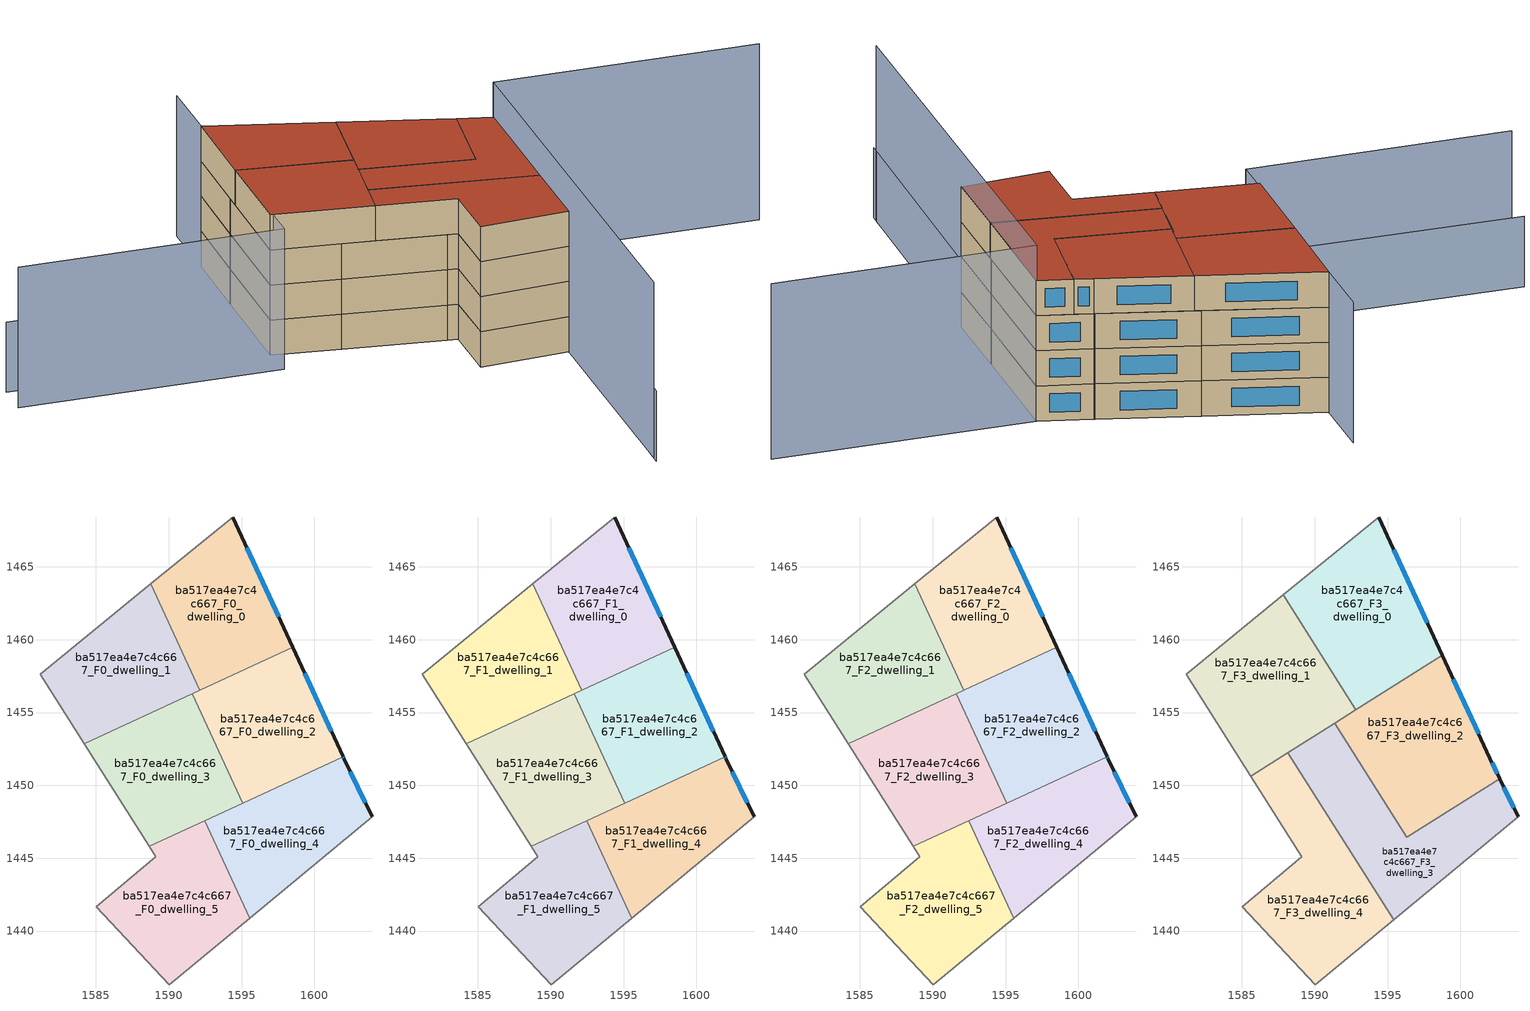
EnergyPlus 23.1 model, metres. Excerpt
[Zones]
ba517ea4e7c4c667_F0_dwelling_0
 floor ground (EU_floor_Construction): 1594.4,1468.41 1598.52,1459.47 1592.15,1456.53 1588.78,1463.83 z0
 wall outside (EU_wall_Construction): 1598.52,1459.47 1594.4,1468.41 z0:3
 wall to ba517ea4e7c4c667_F0_dwelling_1 (EU_wall_Construction): 1588.78,1463.83 1592.15,1456.53 z0:3
 wall adiabatic (EU_wall_Construction): 1594.4,1468.41 1588.78,1463.83 z0:3
 wall to ba517ea4e7c4c667_F0_dwelling_2 (EU_wall_Construction): 1592.15,1456.53 1598.52,1459.47 z0:3
 window (EU_Window_Construction): 1597.55,1461.57 1595.36,1466.31 z0.7:2.3
ba517ea4e7c4c667_F0_dwelling_1
 floor ground (EU_floor_Construction): 1588.78,1463.83 1592.15,1456.53 1584.2,1452.86 1581.16,1457.63 z0
 wall adiabatic (EU_wall_Construction): 1588.78,1463.83 1581.16,1457.63 1584.2,1452.86 z0:3
 wall to ba517ea4e7c4c667_F0_dwelling_3 (EU_wall_Construction): 1584.2,1452.86 1591.61,1456.28 z0:3
 wall to ba517ea4e7c4c667_F0_dwelling_2 (EU_wall_Construction): 1591.61,1456.28 1592.15,1456.53 z0:3
ba517ea4e7c4c667_F0_dwelling_2
 floor ground (EU_floor_Construction): 1598.52,1459.47 1601.98,1451.97 1595.07,1448.78 1591.61,1456.28 z0
 wall outside (EU_wall_Construction): 1601.98,1451.97 1598.52,1459.47 z0:3
 wall to ba517ea4e7c4c667_F0_dwelling_3 (EU_wall_Construction): 1591.61,1456.28 1595.07,1448.78 z0:3
 wall to ba517ea4e7c4c667_F0_dwelling_4 (EU_wall_Construction): 1595.07,1448.78 1601.98,1451.97 z0:3
 window (EU_Window_Construction): 1601.16,1453.73 1599.33,1457.71 z0.7:2.3
ba517ea4e7c4c667_F0_dwelling_3
 floor ground (EU_floor_Construction): 1591.61,1456.28 1595.07,1448.78 1588.66,1445.83 1584.2,1452.86 z0
 wall adiabatic (EU_wall_Construction): 1584.2,1452.86 1588.66,1445.83 z0:3
 wall to ba517ea4e7c4c667_F0_dwelling_5 (EU_wall_Construction): 1588.66,1445.83 1592.47,1447.58 z0:3
 wall to ba517ea4e7c4c667_F0_dwelling_4 (EU_wall_Construction): 1592.47,1447.59 1595.07,1448.78 z0:3
ba517ea4e7c4c667_F0_dwelling_4
 floor ground (EU_floor_Construction): 1602.02,1451.87 1603.96,1447.86 1595.56,1440.88 1592.47,1447.58 1601.98,1451.97 z0
 wall outside (EU_wall_Construction): 1603.96,1447.86 1602.02,1451.87 1601.98,1451.97 z0:3
 wall adiabatic (EU_wall_Construction): 1595.56,1440.88 1603.96,1447.86 z0:3
 wall to ba517ea4e7c4c667_F0_dwelling_5 (EU_wall_Construction): 1592.47,1447.58 1595.56,1440.88 z0:3
 window (EU_Window_Construction): 1603.5,1448.8 1602.48,1450.93 / 1602.01,1451.89 1601.99,1451.95 z0.7:2.3
ba517ea4e7c4c667_F0_dwelling_5
 floor ground (EU_floor_Construction): 1592.47,1447.58 1595.56,1440.88 1590.05,1436.31 1585.02,1441.67 1589.13,1445.09 1588.66,1445.83 z0
 wall adiabatic (EU_wall_Construction): 1588.66,1445.83 1589.13,1445.09 1585.02,1441.67 1590.05,1436.31 1595.56,1440.88 z0:3
ba517ea4e7c4c667_F1_dwelling_0
 floor to ba517ea4e7c4c667_F0_dwelling_0 (EU_floor_Construction): 1594.4,1468.41 1598.52,1459.47 1592.15,1456.53 1588.78,1463.83 z3
 wall outside (EU_wall_Construction): 1598.52,1459.47 1594.4,1468.41 z3:6
 wall to ba517ea4e7c4c667_F1_dwelling_1 (EU_wall_Construction): 1588.78,1463.83 1592.15,1456.53 z3:6
 wall adiabatic (EU_wall_Construction): 1594.4,1468.41 1588.78,1463.83 z3:6
 wall to ba517ea4e7c4c667_F1_dwelling_2 (EU_wall_Construction): 1592.15,1456.53 1598.52,1459.47 z3:6
 window (EU_Window_Construction): 1597.55,1461.57 1595.36,1466.31 z3.7:5.3
ba517ea4e7c4c667_F1_dwelling_1
 floor to ba517ea4e7c4c667_F0_dwelling_1 (EU_floor_Construction): 1588.78,1463.83 1592.15,1456.53 1584.2,1452.86 1581.16,1457.63 z3
 wall adiabatic (EU_wall_Construction): 1588.78,1463.83 1581.16,1457.63 1584.2,1452.86 z3:6
 wall to ba517ea4e7c4c667_F1_dwelling_3 (EU_wall_Construction): 1584.2,1452.86 1591.61,1456.28 z3:6
 wall to ba517ea4e7c4c667_F1_dwelling_2 (EU_wall_Construction): 1591.61,1456.28 1592.15,1456.53 z3:6
ba517ea4e7c4c667_F1_dwelling_2
 floor to ba517ea4e7c4c667_F0_dwelling_2 (EU_floor_Construction): 1598.52,1459.47 1601.98,1451.97 1595.07,1448.78 1591.61,1456.28 z3
 wall outside (EU_wall_Construction): 1601.98,1451.97 1598.52,1459.47 z3:6
 wall to ba517ea4e7c4c667_F1_dwelling_3 (EU_wall_Construction): 1591.61,1456.28 1595.07,1448.78 z3:6
 wall to ba517ea4e7c4c667_F1_dwelling_4 (EU_wall_Construction): 1595.07,1448.78 1601.98,1451.97 z3:6
 window (EU_Window_Construction): 1601.16,1453.73 1599.33,1457.71 z3.7:5.3
ba517ea4e7c4c667_F1_dwelling_3
 floor to ba517ea4e7c4c667_F0_dwelling_3 (EU_floor_Construction): 1591.61,1456.28 1595.07,1448.78 1588.66,1445.83 1584.2,1452.86 z3
 wall adiabatic (EU_wall_Construction): 1584.2,1452.86 1588.66,1445.83 z3:6
 wall to ba517ea4e7c4c667_F1_dwelling_5 (EU_wall_Construction): 1588.66,1445.83 1592.47,1447.58 z3:6
 wall to ba517ea4e7c4c667_F1_dwelling_4 (EU_wall_Construction): 1592.47,1447.59 1595.07,1448.78 z3:6
ba517ea4e7c4c667_F1_dwelling_4
 floor to ba517ea4e7c4c667_F0_dwelling_4 (EU_floor_Construction): 1602.02,1451.87 1603.96,1447.86 1595.56,1440.88 1592.47,1447.58 1601.98,1451.97 z3
 wall outside (EU_wall_Construction): 1603.96,1447.86 1602.02,1451.87 1601.98,1451.97 z3:6
 wall adiabatic (EU_wall_Construction): 1595.56,1440.88 1603.96,1447.86 z3:6
 wall to ba517ea4e7c4c667_F1_dwelling_5 (EU_wall_Construction): 1592.47,1447.58 1595.56,1440.88 z3:6
 window (EU_Window_Construction): 1603.5,1448.8 1602.48,1450.93 / 1602.01,1451.89 1601.99,1451.95 z3.7:5.3
ba517ea4e7c4c667_F1_dwelling_5
 floor to ba517ea4e7c4c667_F0_dwelling_5 (EU_floor_Construction): 1592.47,1447.58 1595.56,1440.88 1590.05,1436.31 1585.02,1441.67 1589.13,1445.09 1588.66,1445.83 z3
 wall adiabatic (EU_wall_Construction): 1588.66,1445.83 1589.13,1445.09 1585.02,1441.67 1590.05,1436.31 1595.56,1440.88 z3:6
ba517ea4e7c4c667_F2_dwelling_0
 floor to ba517ea4e7c4c667_F1_dwelling_0 (EU_floor_Construction): 1594.4,1468.41 1598.52,1459.47 1592.15,1456.53 1588.78,1463.83 z6
 wall outside (EU_wall_Construction): 1598.52,1459.47 1594.4,1468.41 z6:9
 wall to ba517ea4e7c4c667_F2_dwelling_1 (EU_wall_Construction): 1588.78,1463.83 1592.15,1456.53 z6:9
 wall adiabatic (EU_wall_Construction): 1594.4,1468.41 1588.78,1463.83 z6:9
 wall to ba517ea4e7c4c667_F2_dwelling_2 (EU_wall_Construction): 1592.15,1456.53 1598.52,1459.47 z6:9
 window (EU_Window_Construction): 1597.55,1461.57 1595.36,1466.31 z6.7:8.3
ba517ea4e7c4c667_F2_dwelling_1
 floor to ba517ea4e7c4c667_F1_dwelling_1 (EU_floor_Construction): 1588.78,1463.83 1592.15,1456.53 1584.2,1452.86 1581.16,1457.63 z6
 wall adiabatic (EU_wall_Construction): 1588.78,1463.83 1581.16,1457.63 1584.2,1452.86 z6:9
 wall to ba517ea4e7c4c667_F2_dwelling_3 (EU_wall_Construction): 1584.2,1452.86 1591.61,1456.28 z6:9
 wall to ba517ea4e7c4c667_F2_dwelling_2 (EU_wall_Construction): 1591.61,1456.28 1592.15,1456.53 z6:9
ba517ea4e7c4c667_F2_dwelling_2
 floor to ba517ea4e7c4c667_F1_dwelling_2 (EU_floor_Construction): 1598.52,1459.47 1601.98,1451.97 1595.07,1448.78 1591.61,1456.28 z6
 wall outside (EU_wall_Construction): 1601.98,1451.97 1598.52,1459.47 z6:9
 wall to ba517ea4e7c4c667_F2_dwelling_3 (EU_wall_Construction): 1591.61,1456.28 1595.07,1448.78 z6:9
 wall to ba517ea4e7c4c667_F2_dwelling_4 (EU_wall_Construction): 1595.07,1448.78 1601.98,1451.97 z6:9
 window (EU_Window_Construction): 1601.16,1453.73 1599.33,1457.71 z6.7:8.3
ba517ea4e7c4c667_F2_dwelling_3
 floor to ba517ea4e7c4c667_F1_dwelling_3 (EU_floor_Construction): 1591.61,1456.28 1595.07,1448.78 1588.66,1445.83 1584.2,1452.86 z6
 wall adiabatic (EU_wall_Construction): 1584.2,1452.86 1588.66,1445.83 z6:9
 wall to ba517ea4e7c4c667_F2_dwelling_5 (EU_wall_Construction): 1588.66,1445.83 1592.47,1447.58 z6:9
 wall to ba517ea4e7c4c667_F2_dwelling_4 (EU_wall_Construction): 1592.47,1447.59 1595.07,1448.78 z6:9
ba517ea4e7c4c667_F2_dwelling_4
 floor to ba517ea4e7c4c667_F1_dwelling_4 (EU_floor_Construction): 1602.02,1451.87 1603.96,1447.86 1595.56,1440.88 1592.47,1447.58 1601.98,1451.97 z6
 wall outside (EU_wall_Construction): 1603.96,1447.86 1602.02,1451.87 1601.98,1451.97 z6:9
 wall adiabatic (EU_wall_Construction): 1595.56,1440.88 1603.96,1447.86 z6:9
 wall to ba517ea4e7c4c667_F2_dwelling_5 (EU_wall_Construction): 1592.47,1447.58 1595.56,1440.88 z6:9
 window (EU_Window_Construction): 1603.5,1448.8 1602.48,1450.93 / 1602.01,1451.89 1601.99,1451.95 z6.7:8.3
ba517ea4e7c4c667_F2_dwelling_5
 floor to ba517ea4e7c4c667_F1_dwelling_5 (EU_floor_Construction): 1592.47,1447.58 1595.56,1440.88 1590.05,1436.31 1585.02,1441.67 1589.13,1445.09 1588.66,1445.83 z6
 wall adiabatic (EU_wall_Construction): 1588.66,1445.83 1589.13,1445.09 1585.02,1441.67 1590.05,1436.31 1595.56,1440.88 z6:9
ba517ea4e7c4c667_F3_dwelling_0
 floor to ba517ea4e7c4c667_F2_dwelling_0 (EU_floor_Construction): 1594.4,1468.41 1598.52,1459.47 1592.15,1456.53 1588.78,1463.83 z9
 floor to ba517ea4e7c4c667_F2_dwelling_2 (EU_floor_Construction): 1598.52,1459.47 1598.76,1458.95 1592.83,1455.2 1592.03,1456.47 z9
 floor to ba517ea4e7c4c667_F2_dwelling_1 (EU_floor_Construction): 1588.78,1463.83 1592.15,1456.53 1592.03,1456.47 1587.84,1463.07 z9
 wall outside (EU_wall_Construction): 1598.76,1458.95 1594.4,1468.41 z9:12
 wall adiabatic (EU_wall_Construction): 1594.4,1468.41 1587.84,1463.07 z9:12
 wall to ba517ea4e7c4c667_F3_dwelling_1 (EU_wall_Construction): 1587.84,1463.07 1592.84,1455.2 z9:12
 wall to ba517ea4e7c4c667_F3_dwelling_2 (EU_wall_Construction): 1592.84,1455.2 1598.76,1458.95 z9:12
 window (EU_Window_Construction): 1597.73,1461.17 1595.42,1466.19 z9.7:11.3
 roof outside (EU_roof_Construction): 1598.76,1458.95 1594.4,1468.41 1587.84,1463.07 1592.84,1455.2 z12
ba517ea4e7c4c667_F3_dwelling_1
 floor to ba517ea4e7c4c667_F2_dwelling_1 (EU_floor_Construction): 1587.84,1463.07 1592.03,1456.47 1584.2,1452.86 1581.16,1457.63 z9
 floor to ba517ea4e7c4c667_F2_dwelling_3 (EU_floor_Construction): 1591.61,1456.28 1592.27,1454.84 1585.62,1450.62 1584.2,1452.86 z9
 floor to ba517ea4e7c4c667_F2_dwelling_2 (EU_floor_Construction): 1592.03,1456.47 1592.83,1455.2 1592.27,1454.84 1591.61,1456.28 z9
 wall adiabatic (EU_wall_Construction): 1587.84,1463.07 1581.16,1457.63 1585.62,1450.62 z9:12
 wall to ba517ea4e7c4c667_F3_dwelling_3 (EU_wall_Construction): 1588.15,1452.22 1591.37,1454.27 z9:12
 wall to ba517ea4e7c4c667_F3_dwelling_4 (EU_wall_Construction): 1585.62,1450.62 1588.15,1452.22 z9:12
 wall to ba517ea4e7c4c667_F3_dwelling_2 (EU_wall_Construction): 1591.37,1454.27 1592.83,1455.2 z9:12
 roof outside (EU_roof_Construction): 1592.84,1455.2 1587.84,1463.07 1581.16,1457.63 1585.62,1450.62 z12
ba517ea4e7c4c667_F3_dwelling_2
 floor to ba517ea4e7c4c667_F2_dwelling_2 (EU_floor_Construction): 1598.76,1458.95 1601.98,1451.97 1595.07,1448.78 1592.27,1454.84 z9
 floor to ba517ea4e7c4c667_F2_dwelling_4 (EU_floor_Construction): 1602.02,1451.87 1602.7,1450.47 1596.34,1446.43 1594.9,1448.71 1601.98,1451.97 z9
 floor to ba517ea4e7c4c667_F2_dwelling_3 (EU_floor_Construction): 1592.27,1454.84 1595.07,1448.78 1594.9,1448.71 1591.37,1454.27 z9
 wall outside (EU_wall_Construction): 1602.7,1450.47 1602.02,1451.87 1598.76,1458.95 z9:12
 wall to ba517ea4e7c4c667_F3_dwelling_3 (EU_wall_Construction): 1591.37,1454.27 1596.34,1446.43 1602.7,1450.47 z9:12
 window (EU_Window_Construction): 1602.54,1450.8 1602.18,1451.54 / 1601.26,1453.53 1599.52,1457.29 z9.7:11.3
 roof outside (EU_roof_Construction): 1602.7,1450.47 1602.02,1451.87 1598.76,1458.95 1591.37,1454.27 1596.34,1446.43 z12
ba517ea4e7c4c667_F3_dwelling_3
 floor to ba517ea4e7c4c667_F2_dwelling_4 (EU_floor_Construction): 1602.7,1450.47 1603.96,1447.86 1595.56,1440.88 1592.47,1447.58 1594.9,1448.71 1596.34,1446.43 z9
 floor to ba517ea4e7c4c667_F2_dwelling_5 (EU_floor_Construction): 1592.47,1447.58 1595.56,1440.88 1595.42,1440.76 1591.4,1447.09 z9
 floor to ba517ea4e7c4c667_F2_dwelling_3 (EU_floor_Construction): 1591.37,1454.27 1594.9,1448.71 1591.4,1447.09 1588.15,1452.22 z9
 wall outside (EU_wall_Construction): 1603.96,1447.86 1602.7,1450.47 z9:12
 wall adiabatic (EU_wall_Construction): 1595.42,1440.76 1603.96,1447.86 z9:12
 wall to ba517ea4e7c4c667_F3_dwelling_4 (EU_wall_Construction): 1588.15,1452.22 1595.42,1440.76 z9:12
 window (EU_Window_Construction): 1603.66,1448.47 1602.99,1449.86 z9.7:11.3
 roof outside (EU_roof_Construction): 1603.96,1447.86 1602.7,1450.47 1596.34,1446.43 1591.37,1454.27 1588.15,1452.22 1595.42,1440.76 z12
ba517ea4e7c4c667_F3_dwelling_4
 floor to ba517ea4e7c4c667_F2_dwelling_5 (EU_floor_Construction): 1591.4,1447.09 1595.42,1440.76 1590.05,1436.31 1585.02,1441.67 1589.13,1445.09 1588.66,1445.83 z9
 floor to ba517ea4e7c4c667_F2_dwelling_3 (EU_floor_Construction): 1588.15,1452.22 1591.4,1447.09 1588.66,1445.83 1585.62,1450.62 z9
 wall adiabatic (EU_wall_Construction): 1585.62,1450.62 1589.13,1445.09 1585.02,1441.67 1590.05,1436.31 1595.42,1440.76 z9:12
 roof outside (EU_roof_Construction): 1595.42,1440.76 1588.15,1452.22 1585.62,1450.62 1589.13,1445.09 1585.02,1441.67 1590.05,1436.31 z12
shading: 1574.35,1423.24 1603.95,1447.87 / 1603.95,1447.87 1617.83,1431.19 z0:15; 1567.59,1474.31 1581.17,1457.63 / 1581.17,1457.63 1595.29,1440.29 / 1595.29,1440.29 1573.86,1422.84 z0:6; 1598.88,1472.17 1579.24,1455.72 / 1579.24,1455.72 1565.26,1472.42 z0:12
[Building]
EU S2 Campaign: North Axis=0; Terrain=City; Solar Distribution=FullExterior
[Site:Location]
Budapest.Ferenc.Liszt.Intl.AP: Latitude=47.437; Longitude=19.256; Time Zone=1; Elevation=185
[SizingPeriod:WeatherFileDays]
AnnualSizingPeriod: Begin Month=1; Begin Day of Month=1; End Month=12; End Day of Month=31; Day of Week for Start Day=Monday; Use Weather File Daylight Saving Period=No; Use Weather File Rain and Snow Indicators=No
[MATERIAL]
EU_InternalMass_Material: Roughness=MediumRough; Thickness=0.1; Conductivity=1; Density=1800; Specific Heat=900; Thermal Absorptance=0.9; Solar Absorptance=0.7; Visible Absorptance=0.7
[MATERIAL:NOMASS] Roughness=MediumRough; Thermal Absorptance=0.9; Solar Absorptance=0.7; Visible Absorptance=0.7
Name | Thermal Resistance
EU_wall_NoMass | 0.832559
EU_roof_NoMass | 1.39638
EU_floor_NoMass | 0.872794
[WINDOWMATERIAL:SIMPLEGLAZINGSYSTEM]
EU_Window_SimpleGlazing: UFactor=2.79869; Solar Heat Gain Coefficient=0.75; Visible Transmittance=0.75
[CONSTRUCTION]
EU_wall_Construction: EU_wall_NoMass
EU_roof_Construction: EU_roof_NoMass
EU_floor_Construction: EU_floor_NoMass
EU_Window_Construction: EU_Window_SimpleGlazing
EU_InternalMass_Construction: EU_InternalMass_Material
[ZONE] Type=1; Multiplier=1; Ceiling Height=autocalculate; Floor Area=autocalculate; Part of Total Floor Area=Yes
Name | Volume
ba517ea4e7c4c667_F0_dwelling_0; ba517ea4e7c4c667_F1_dwelling_0; ba517ea4e7c4c667_F2_dwelling_0; ba517ea4e7c4c667_F0_dwelling_3; ba517ea4e7c4c667_F1_dwelling_3; ba517ea4e7c4c667_F2_dwelling_3 | 188.444
ba517ea4e7c4c667_F3_dwelling_0 | 226.118
ba517ea4e7c4c667_F0_dwelling_1; ba517ea4e7c4c667_F1_dwelling_1; ba517ea4e7c4c667_F2_dwelling_1 | 188.437
ba517ea4e7c4c667_F3_dwelling_1 | 226.136
ba517ea4e7c4c667_F0_dwelling_2; ba517ea4e7c4c667_F1_dwelling_2; ba517ea4e7c4c667_F2_dwelling_2 | 188.443
ba517ea4e7c4c667_F3_dwelling_2 | 226.133
ba517ea4e7c4c667_F3_dwelling_3 | 226.111
ba517ea4e7c4c667_F0_dwelling_4; ba517ea4e7c4c667_F1_dwelling_4; ba517ea4e7c4c667_F2_dwelling_4 | 188.439
ba517ea4e7c4c667_F3_dwelling_4 | 226.13
ba517ea4e7c4c667_F0_dwelling_5; ba517ea4e7c4c667_F1_dwelling_5; ba517ea4e7c4c667_F2_dwelling_5 | 188.428
[INTERNALMASS] Construction=EU_InternalMass_Construction
Name | Zone or ZoneList | Surface Area
ba517ea4e7c4c667_F0_dwelling_0_EU_InternalMass | ba517ea4e7c4c667_F0_dwelling_0 | 62.811
ba517ea4e7c4c667_F0_dwelling_1_EU_InternalMass | ba517ea4e7c4c667_F0_dwelling_1 | 62.8113
ba517ea4e7c4c667_F0_dwelling_2_EU_InternalMass | ba517ea4e7c4c667_F0_dwelling_2 | 62.8137
ba517ea4e7c4c667_F0_dwelling_3_EU_InternalMass | ba517ea4e7c4c667_F0_dwelling_3 | 62.8133
ba517ea4e7c4c667_F0_dwelling_4_EU_InternalMass | ba517ea4e7c4c667_F0_dwelling_4 | 62.8137
ba517ea4e7c4c667_F0_dwelling_5_EU_InternalMass | ba517ea4e7c4c667_F0_dwelling_5 | 62.811
ba517ea4e7c4c667_F1_dwelling_0_EU_InternalMass | ba517ea4e7c4c667_F1_dwelling_0 | 62.811
ba517ea4e7c4c667_F1_dwelling_1_EU_InternalMass | ba517ea4e7c4c667_F1_dwelling_1 | 62.8113
ba517ea4e7c4c667_F1_dwelling_2_EU_InternalMass | ba517ea4e7c4c667_F1_dwelling_2 | 62.8137
ba517ea4e7c4c667_F1_dwelling_3_EU_InternalMass | ba517ea4e7c4c667_F1_dwelling_3 | 62.8133
ba517ea4e7c4c667_F1_dwelling_4_EU_InternalMass | ba517ea4e7c4c667_F1_dwelling_4 | 62.8137
ba517ea4e7c4c667_F1_dwelling_5_EU_InternalMass | ba517ea4e7c4c667_F1_dwelling_5 | 62.811
ba517ea4e7c4c667_F2_dwelling_0_EU_InternalMass | ba517ea4e7c4c667_F2_dwelling_0 | 62.811
ba517ea4e7c4c667_F2_dwelling_1_EU_InternalMass | ba517ea4e7c4c667_F2_dwelling_1 | 62.8113
ba517ea4e7c4c667_F2_dwelling_2_EU_InternalMass | ba517ea4e7c4c667_F2_dwelling_2 | 62.8137
ba517ea4e7c4c667_F2_dwelling_3_EU_InternalMass | ba517ea4e7c4c667_F2_dwelling_3 | 62.8133
ba517ea4e7c4c667_F2_dwelling_4_EU_InternalMass | ba517ea4e7c4c667_F2_dwelling_4 | 62.8137
ba517ea4e7c4c667_F2_dwelling_5_EU_InternalMass | ba517ea4e7c4c667_F2_dwelling_5 | 62.811
ba517ea4e7c4c667_F3_dwelling_0_EU_InternalMass | ba517ea4e7c4c667_F3_dwelling_0 | 75.3745
ba517ea4e7c4c667_F3_dwelling_1_EU_InternalMass | ba517ea4e7c4c667_F3_dwelling_1 | 75.3783
ba517ea4e7c4c667_F3_dwelling_2_EU_InternalMass | ba517ea4e7c4c667_F3_dwelling_2 | 75.3773
ba517ea4e7c4c667_F3_dwelling_3_EU_InternalMass | ba517ea4e7c4c667_F3_dwelling_3 | 75.3707
ba517ea4e7c4c667_F3_dwelling_4_EU_InternalMass | ba517ea4e7c4c667_F3_dwelling_4 | 75.3768
[OTHEREQUIPMENT] Fuel Type=Electricity; Design Level Calculation Method=Watts/Area; Power per Zone Floor Area=1; Fraction Latent=0; Fraction Radiant=0; Fraction Lost=0; Carbon Dioxide Generation Rate=0; EndUse Subcategory=EU_Step8_InternalGains
Name | Zone or ZoneList or Space or SpaceList | Schedule
EU_Step8_InternalGain_ba517ea4e7c4c667_F0_dwelling_0_f000 | ba517ea4e7c4c667_F0_dwelling_0 | EU_Step8_GainSchedule_ba517ea4e7c4c667_F0_dwelling_0_f000
EU_Step8_InternalGain_ba517ea4e7c4c667_F0_dwelling_1_f000 | ba517ea4e7c4c667_F0_dwelling_1 | EU_Step8_GainSchedule_ba517ea4e7c4c667_F0_dwelling_1_f000
EU_Step8_InternalGain_ba517ea4e7c4c667_F0_dwelling_2_f000 | ba517ea4e7c4c667_F0_dwelling_2 | EU_Step8_GainSchedule_ba517ea4e7c4c667_F0_dwelling_2_f000
EU_Step8_InternalGain_ba517ea4e7c4c667_F0_dwelling_3_f000 | ba517ea4e7c4c667_F0_dwelling_3 | EU_Step8_GainSchedule_ba517ea4e7c4c667_F0_dwelling_3_f000
EU_Step8_InternalGain_ba517ea4e7c4c667_F0_dwelling_4_f000 | ba517ea4e7c4c667_F0_dwelling_4 | EU_Step8_GainSchedule_ba517ea4e7c4c667_F0_dwelling_4_f000
EU_Step8_InternalGain_ba517ea4e7c4c667_F0_dwelling_5_f000 | ba517ea4e7c4c667_F0_dwelling_5 | EU_Step8_GainSchedule_ba517ea4e7c4c667_F0_dwelling_5_f000
EU_Step8_InternalGain_ba517ea4e7c4c667_F1_dwelling_0_f000 | ba517ea4e7c4c667_F1_dwelling_0 | EU_Step8_GainSchedule_ba517ea4e7c4c667_F1_dwelling_0_f000
EU_Step8_InternalGain_ba517ea4e7c4c667_F1_dwelling_1_f000 | ba517ea4e7c4c667_F1_dwelling_1 | EU_Step8_GainSchedule_ba517ea4e7c4c667_F1_dwelling_1_f000
EU_Step8_InternalGain_ba517ea4e7c4c667_F1_dwelling_2_f000 | ba517ea4e7c4c667_F1_dwelling_2 | EU_Step8_GainSchedule_ba517ea4e7c4c667_F1_dwelling_2_f000
EU_Step8_InternalGain_ba517ea4e7c4c667_F1_dwelling_3_f000 | ba517ea4e7c4c667_F1_dwelling_3 | EU_Step8_GainSchedule_ba517ea4e7c4c667_F1_dwelling_3_f000
EU_Step8_InternalGain_ba517ea4e7c4c667_F1_dwelling_4_f000 | ba517ea4e7c4c667_F1_dwelling_4 | EU_Step8_GainSchedule_ba517ea4e7c4c667_F1_dwelling_4_f000
EU_Step8_InternalGain_ba517ea4e7c4c667_F1_dwelling_5_f000 | ba517ea4e7c4c667_F1_dwelling_5 | EU_Step8_GainSchedule_ba517ea4e7c4c667_F1_dwelling_5_f000
EU_Step8_InternalGain_ba517ea4e7c4c667_F2_dwelling_0_f000 | ba517ea4e7c4c667_F2_dwelling_0 | EU_Step8_GainSchedule_ba517ea4e7c4c667_F2_dwelling_0_f000
EU_Step8_InternalGain_ba517ea4e7c4c667_F2_dwelling_1_f000 | ba517ea4e7c4c667_F2_dwelling_1 | EU_Step8_GainSchedule_ba517ea4e7c4c667_F2_dwelling_1_f000
EU_Step8_InternalGain_ba517ea4e7c4c667_F2_dwelling_2_f000 | ba517ea4e7c4c667_F2_dwelling_2 | EU_Step8_GainSchedule_ba517ea4e7c4c667_F2_dwelling_2_f000
EU_Step8_InternalGain_ba517ea4e7c4c667_F2_dwelling_3_f000 | ba517ea4e7c4c667_F2_dwelling_3 | EU_Step8_GainSchedule_ba517ea4e7c4c667_F2_dwelling_3_f000
EU_Step8_InternalGain_ba517ea4e7c4c667_F2_dwelling_4_f000 | ba517ea4e7c4c667_F2_dwelling_4 | EU_Step8_GainSchedule_ba517ea4e7c4c667_F2_dwelling_4_f000
EU_Step8_InternalGain_ba517ea4e7c4c667_F2_dwelling_5_f000 | ba517ea4e7c4c667_F2_dwelling_5 | EU_Step8_GainSchedule_ba517ea4e7c4c667_F2_dwelling_5_f000
EU_Step8_InternalGain_ba517ea4e7c4c667_F3_dwelling_0_f000 | ba517ea4e7c4c667_F3_dwelling_0 | EU_Step8_GainSchedule_ba517ea4e7c4c667_F3_dwelling_0_f000
EU_Step8_InternalGain_ba517ea4e7c4c667_F3_dwelling_1_f000 | ba517ea4e7c4c667_F3_dwelling_1 | EU_Step8_GainSchedule_ba517ea4e7c4c667_F3_dwelling_1_f000
EU_Step8_InternalGain_ba517ea4e7c4c667_F3_dwelling_2_f000 | ba517ea4e7c4c667_F3_dwelling_2 | EU_Step8_GainSchedule_ba517ea4e7c4c667_F3_dwelling_2_f000
EU_Step8_InternalGain_ba517ea4e7c4c667_F3_dwelling_3_f000 | ba517ea4e7c4c667_F3_dwelling_3 | EU_Step8_GainSchedule_ba517ea4e7c4c667_F3_dwelling_3_f000
EU_Step8_InternalGain_ba517ea4e7c4c667_F3_dwelling_4_f000 | ba517ea4e7c4c667_F3_dwelling_4 | EU_Step8_GainSchedule_ba517ea4e7c4c667_F3_dwelling_4_f000
[ZONEVENTILATION:DESIGNFLOWRATE] Schedule=EU_AlwaysOn; Design Flow Rate Calculation Method=AirChanges/Hour; Air Changes per Hour=0.475469; Ventilation Type=Natural; Fan Pressure Rise=0; Fan Total Efficiency=1; Constant Term Coefficient=1; Temperature Term Coefficient=0; Velocity Term Coefficient=0; Velocity Squared Term Coefficient=0; Minimum Indoor Temperature=-100; Maximum Indoor Temperature=100; Delta Temperature=-100; Minimum Outdoor Temperature=-100; Maximum Outdoor Temperature=100; Maximum Wind Speed=40
Name | Zone or ZoneList or Space or SpaceList
EU_ConstantAir_ba517ea4e7c4c667_F0_dwelling_0 | ba517ea4e7c4c667_F0_dwelling_0
EU_ConstantAir_ba517ea4e7c4c667_F0_dwelling_1 | ba517ea4e7c4c667_F0_dwelling_1
EU_ConstantAir_ba517ea4e7c4c667_F0_dwelling_2 | ba517ea4e7c4c667_F0_dwelling_2
EU_ConstantAir_ba517ea4e7c4c667_F0_dwelling_3 | ba517ea4e7c4c667_F0_dwelling_3
EU_ConstantAir_ba517ea4e7c4c667_F0_dwelling_4 | ba517ea4e7c4c667_F0_dwelling_4
EU_ConstantAir_ba517ea4e7c4c667_F0_dwelling_5 | ba517ea4e7c4c667_F0_dwelling_5
EU_ConstantAir_ba517ea4e7c4c667_F1_dwelling_0 | ba517ea4e7c4c667_F1_dwelling_0
EU_ConstantAir_ba517ea4e7c4c667_F1_dwelling_1 | ba517ea4e7c4c667_F1_dwelling_1
EU_ConstantAir_ba517ea4e7c4c667_F1_dwelling_2 | ba517ea4e7c4c667_F1_dwelling_2
EU_ConstantAir_ba517ea4e7c4c667_F1_dwelling_3 | ba517ea4e7c4c667_F1_dwelling_3
EU_ConstantAir_ba517ea4e7c4c667_F1_dwelling_4 | ba517ea4e7c4c667_F1_dwelling_4
EU_ConstantAir_ba517ea4e7c4c667_F1_dwelling_5 | ba517ea4e7c4c667_F1_dwelling_5
EU_ConstantAir_ba517ea4e7c4c667_F2_dwelling_0 | ba517ea4e7c4c667_F2_dwelling_0
EU_ConstantAir_ba517ea4e7c4c667_F2_dwelling_1 | ba517ea4e7c4c667_F2_dwelling_1
EU_ConstantAir_ba517ea4e7c4c667_F2_dwelling_2 | ba517ea4e7c4c667_F2_dwelling_2
EU_ConstantAir_ba517ea4e7c4c667_F2_dwelling_3 | ba517ea4e7c4c667_F2_dwelling_3
EU_ConstantAir_ba517ea4e7c4c667_F2_dwelling_4 | ba517ea4e7c4c667_F2_dwelling_4
EU_ConstantAir_ba517ea4e7c4c667_F2_dwelling_5 | ba517ea4e7c4c667_F2_dwelling_5
EU_ConstantAir_ba517ea4e7c4c667_F3_dwelling_0 | ba517ea4e7c4c667_F3_dwelling_0
EU_ConstantAir_ba517ea4e7c4c667_F3_dwelling_1 | ba517ea4e7c4c667_F3_dwelling_1
EU_ConstantAir_ba517ea4e7c4c667_F3_dwelling_2 | ba517ea4e7c4c667_F3_dwelling_2
EU_ConstantAir_ba517ea4e7c4c667_F3_dwelling_3 | ba517ea4e7c4c667_F3_dwelling_3
EU_ConstantAir_ba517ea4e7c4c667_F3_dwelling_4 | ba517ea4e7c4c667_F3_dwelling_4
[HVACTEMPLATE:THERMOSTAT] Constant Heating Setpoint=20; Constant Cooling Setpoint=50
EU_HeatOnly_ba517ea4e7c4c667_F0_dwelling_0; EU_HeatOnly_ba517ea4e7c4c667_F0_dwelling_1; EU_HeatOnly_ba517ea4e7c4c667_F0_dwelling_2; EU_HeatOnly_ba517ea4e7c4c667_F0_dwelling_3; EU_HeatOnly_ba517ea4e7c4c667_F0_dwelling_4; EU_HeatOnly_ba517ea4e7c4c667_F0_dwelling_5; EU_HeatOnly_ba517ea4e7c4c667_F1_dwelling_0; EU_HeatOnly_ba517ea4e7c4c667_F1_dwelling_1; EU_HeatOnly_ba517ea4e7c4c667_F1_dwelling_2; EU_HeatOnly_ba517ea4e7c4c667_F1_dwelling_3; EU_HeatOnly_ba517ea4e7c4c667_F1_dwelling_4; EU_HeatOnly_ba517ea4e7c4c667_F1_dwelling_5; EU_HeatOnly_ba517ea4e7c4c667_F2_dwelling_0; EU_HeatOnly_ba517ea4e7c4c667_F2_dwelling_1; EU_HeatOnly_ba517ea4e7c4c667_F2_dwelling_2; EU_HeatOnly_ba517ea4e7c4c667_F2_dwelling_3; EU_HeatOnly_ba517ea4e7c4c667_F2_dwelling_4; EU_HeatOnly_ba517ea4e7c4c667_F2_dwelling_5; EU_HeatOnly_ba517ea4e7c4c667_F3_dwelling_0; EU_HeatOnly_ba517ea4e7c4c667_F3_dwelling_1; EU_HeatOnly_ba517ea4e7c4c667_F3_dwelling_2; EU_HeatOnly_ba517ea4e7c4c667_F3_dwelling_3; EU_HeatOnly_ba517ea4e7c4c667_F3_dwelling_4
[HVACTEMPLATE:ZONE:IDEALLOADSAIRSYSTEM] System Availability Schedule=EU_AlwaysOn; Maximum Heating Supply Air Temperature=50; Minimum Cooling Supply Air Temperature=13; Maximum Heating Supply Air Humidity Ratio=0.0156; Minimum Cooling Supply Air Humidity Ratio=0.0077; Heating Limit=NoLimit; Cooling Limit=NoLimit; Heating Availability Schedule=EU_AlwaysOn; Cooling Availability Schedule=EU_CoolingOff; Dehumidification Control Type=ConstantSensibleHeatRatio; Cooling Sensible Heat Ratio=0.7; Dehumidification Setpoint=60; Humidification Control Type=None; Humidification Setpoint=30; Outdoor Air Method=None; Outdoor Air Flow Rate per Person=0.00944; Outdoor Air Flow Rate per Zone Floor Area=0; Outdoor Air Flow Rate per Zone=0; Demand Controlled Ventilation Type=None; Outdoor Air Economizer Type=NoEconomizer; Heat Recovery Type=None; Sensible Heat Recovery Effectiveness=0.7; Latent Heat Recovery Effectiveness=0.65
Name | Template Thermostat
ba517ea4e7c4c667_F0_dwelling_0 | EU_HeatOnly_ba517ea4e7c4c667_F0_dwelling_0
ba517ea4e7c4c667_F0_dwelling_1 | EU_HeatOnly_ba517ea4e7c4c667_F0_dwelling_1
ba517ea4e7c4c667_F0_dwelling_2 | EU_HeatOnly_ba517ea4e7c4c667_F0_dwelling_2
ba517ea4e7c4c667_F0_dwelling_3 | EU_HeatOnly_ba517ea4e7c4c667_F0_dwelling_3
ba517ea4e7c4c667_F0_dwelling_4 | EU_HeatOnly_ba517ea4e7c4c667_F0_dwelling_4
ba517ea4e7c4c667_F0_dwelling_5 | EU_HeatOnly_ba517ea4e7c4c667_F0_dwelling_5
ba517ea4e7c4c667_F1_dwelling_0 | EU_HeatOnly_ba517ea4e7c4c667_F1_dwelling_0
ba517ea4e7c4c667_F1_dwelling_1 | EU_HeatOnly_ba517ea4e7c4c667_F1_dwelling_1
ba517ea4e7c4c667_F1_dwelling_2 | EU_HeatOnly_ba517ea4e7c4c667_F1_dwelling_2
ba517ea4e7c4c667_F1_dwelling_3 | EU_HeatOnly_ba517ea4e7c4c667_F1_dwelling_3
ba517ea4e7c4c667_F1_dwelling_4 | EU_HeatOnly_ba517ea4e7c4c667_F1_dwelling_4
ba517ea4e7c4c667_F1_dwelling_5 | EU_HeatOnly_ba517ea4e7c4c667_F1_dwelling_5
ba517ea4e7c4c667_F2_dwelling_0 | EU_HeatOnly_ba517ea4e7c4c667_F2_dwelling_0
ba517ea4e7c4c667_F2_dwelling_1 | EU_HeatOnly_ba517ea4e7c4c667_F2_dwelling_1
ba517ea4e7c4c667_F2_dwelling_2 | EU_HeatOnly_ba517ea4e7c4c667_F2_dwelling_2
ba517ea4e7c4c667_F2_dwelling_3 | EU_HeatOnly_ba517ea4e7c4c667_F2_dwelling_3
ba517ea4e7c4c667_F2_dwelling_4 | EU_HeatOnly_ba517ea4e7c4c667_F2_dwelling_4
ba517ea4e7c4c667_F2_dwelling_5 | EU_HeatOnly_ba517ea4e7c4c667_F2_dwelling_5
ba517ea4e7c4c667_F3_dwelling_0 | EU_HeatOnly_ba517ea4e7c4c667_F3_dwelling_0
ba517ea4e7c4c667_F3_dwelling_1 | EU_HeatOnly_ba517ea4e7c4c667_F3_dwelling_1
ba517ea4e7c4c667_F3_dwelling_2 | EU_HeatOnly_ba517ea4e7c4c667_F3_dwelling_2
ba517ea4e7c4c667_F3_dwelling_3 | EU_HeatOnly_ba517ea4e7c4c667_F3_dwelling_3
ba517ea4e7c4c667_F3_dwelling_4 | EU_HeatOnly_ba517ea4e7c4c667_F3_dwelling_4
[SIZING:ZONE] Zone Cooling Design Supply Air Temperature Input Method=SupplyAirTemperature; Zone Cooling Design Supply Air Temperature=13; Zone Heating Design Supply Air Temperature Input Method=SupplyAirTemperature; Zone Heating Design Supply Air Temperature=50; Zone Cooling Design Supply Air Humidity Ratio=0.008; Zone Heating Design Supply Air Humidity Ratio=0.008; Cooling Design Air Flow Method=DesignDay; Cooling Design Air Flow Rate=0; Cooling Minimum Air Flow per Zone Floor Area=0.000762; Cooling Minimum Air Flow=0; Cooling Minimum Air Flow Fraction=0.2; Heating Design Air Flow Method=DesignDay; Heating Design Air Flow Rate=0; Heating Maximum Air Flow per Zone Floor Area=0.002032; Heating Maximum Air Flow=0.141576; Heating Maximum Air Flow Fraction=0.3; Account for Dedicated Outdoor Air System=No; Dedicated Outdoor Air System Control Strategy=NeutralSupplyAir; Dedicated Outdoor Air Low Setpoint Temperature for Design=autosize; Dedicated Outdoor Air High Setpoint Temperature for Design=autosize; Zone Load Sizing Method=Sensible Load Only No Latent Load; Zone Latent Cooling Design Supply Air Humidity Ratio Input Method=HumidityRatioDifference; Zone Cooling Design Supply Air Humidity Ratio Difference=0.005; Zone Latent Heating Design Supply Air Humidity Ratio Input Method=HumidityRatioDifference; Zone Humidification Design Supply Air Humidity Ratio Difference=0.005
ba517ea4e7c4c667_F0_dwelling_0; ba517ea4e7c4c667_F0_dwelling_1; ba517ea4e7c4c667_F0_dwelling_2; ba517ea4e7c4c667_F0_dwelling_3; ba517ea4e7c4c667_F0_dwelling_4; ba517ea4e7c4c667_F0_dwelling_5; ba517ea4e7c4c667_F1_dwelling_0; ba517ea4e7c4c667_F1_dwelling_1; ba517ea4e7c4c667_F1_dwelling_2; ba517ea4e7c4c667_F1_dwelling_3; ba517ea4e7c4c667_F1_dwelling_4; ba517ea4e7c4c667_F1_dwelling_5; ba517ea4e7c4c667_F2_dwelling_0; ba517ea4e7c4c667_F2_dwelling_1; ba517ea4e7c4c667_F2_dwelling_2; ba517ea4e7c4c667_F2_dwelling_3; ba517ea4e7c4c667_F2_dwelling_4; ba517ea4e7c4c667_F2_dwelling_5; ba517ea4e7c4c667_F3_dwelling_0; ba517ea4e7c4c667_F3_dwelling_1; ba517ea4e7c4c667_F3_dwelling_2; ba517ea4e7c4c667_F3_dwelling_3; ba517ea4e7c4c667_F3_dwelling_4
[SCHEDULE:CONSTANT]
Name | Hourly Value
EU_AlwaysOn | 1
EU_CoolingOff | 0
[SCHEDULE:FILE] Column Number=1; Rows to Skip at Top=0; Number of Hours of Data=8760; Column Separator=Comma; Interpolate to Timestep=No; Minutes per Item=60; Adjust Schedule for Daylight Savings=Yes
Name | File
EU_Step8_GainSchedule_ba517ea4e7c4c667_F0_dwelling_0_f000 | ../../schedules/ba517ea4e7c4c667/ba517ea4e7c4c667_F0_dwelling_0_f000_gain.csv
EU_Step8_GainSchedule_ba517ea4e7c4c667_F0_dwelling_1_f000 | ../../schedules/ba517ea4e7c4c667/ba517ea4e7c4c667_F0_dwelling_1_f000_gain.csv
EU_Step8_GainSchedule_ba517ea4e7c4c667_F0_dwelling_2_f000 | ../../schedules/ba517ea4e7c4c667/ba517ea4e7c4c667_F0_dwelling_2_f000_gain.csv
EU_Step8_GainSchedule_ba517ea4e7c4c667_F0_dwelling_3_f000 | ../../schedules/ba517ea4e7c4c667/ba517ea4e7c4c667_F0_dwelling_3_f000_gain.csv
EU_Step8_GainSchedule_ba517ea4e7c4c667_F0_dwelling_4_f000 | ../../schedules/ba517ea4e7c4c667/ba517ea4e7c4c667_F0_dwelling_4_f000_gain.csv
EU_Step8_GainSchedule_ba517ea4e7c4c667_F0_dwelling_5_f000 | ../../schedules/ba517ea4e7c4c667/ba517ea4e7c4c667_F0_dwelling_5_f000_gain.csv
EU_Step8_GainSchedule_ba517ea4e7c4c667_F1_dwelling_0_f000 | ../../schedules/ba517ea4e7c4c667/ba517ea4e7c4c667_F1_dwelling_0_f000_gain.csv
EU_Step8_GainSchedule_ba517ea4e7c4c667_F1_dwelling_1_f000 | ../../schedules/ba517ea4e7c4c667/ba517ea4e7c4c667_F1_dwelling_1_f000_gain.csv
EU_Step8_GainSchedule_ba517ea4e7c4c667_F1_dwelling_2_f000 | ../../schedules/ba517ea4e7c4c667/ba517ea4e7c4c667_F1_dwelling_2_f000_gain.csv
EU_Step8_GainSchedule_ba517ea4e7c4c667_F1_dwelling_3_f000 | ../../schedules/ba517ea4e7c4c667/ba517ea4e7c4c667_F1_dwelling_3_f000_gain.csv
EU_Step8_GainSchedule_ba517ea4e7c4c667_F1_dwelling_4_f000 | ../../schedules/ba517ea4e7c4c667/ba517ea4e7c4c667_F1_dwelling_4_f000_gain.csv
EU_Step8_GainSchedule_ba517ea4e7c4c667_F1_dwelling_5_f000 | ../../schedules/ba517ea4e7c4c667/ba517ea4e7c4c667_F1_dwelling_5_f000_gain.csv
EU_Step8_GainSchedule_ba517ea4e7c4c667_F2_dwelling_0_f000 | ../../schedules/ba517ea4e7c4c667/ba517ea4e7c4c667_F2_dwelling_0_f000_gain.csv
EU_Step8_GainSchedule_ba517ea4e7c4c667_F2_dwelling_1_f000 | ../../schedules/ba517ea4e7c4c667/ba517ea4e7c4c667_F2_dwelling_1_f000_gain.csv
EU_Step8_GainSchedule_ba517ea4e7c4c667_F2_dwelling_2_f000 | ../../schedules/ba517ea4e7c4c667/ba517ea4e7c4c667_F2_dwelling_2_f000_gain.csv
EU_Step8_GainSchedule_ba517ea4e7c4c667_F2_dwelling_3_f000 | ../../schedules/ba517ea4e7c4c667/ba517ea4e7c4c667_F2_dwelling_3_f000_gain.csv
EU_Step8_GainSchedule_ba517ea4e7c4c667_F2_dwelling_4_f000 | ../../schedules/ba517ea4e7c4c667/ba517ea4e7c4c667_F2_dwelling_4_f000_gain.csv
EU_Step8_GainSchedule_ba517ea4e7c4c667_F2_dwelling_5_f000 | ../../schedules/ba517ea4e7c4c667/ba517ea4e7c4c667_F2_dwelling_5_f000_gain.csv
EU_Step8_GainSchedule_ba517ea4e7c4c667_F3_dwelling_0_f000 | ../../schedules/ba517ea4e7c4c667/ba517ea4e7c4c667_F3_dwelling_0_f000_gain.csv
EU_Step8_GainSchedule_ba517ea4e7c4c667_F3_dwelling_1_f000 | ../../schedules/ba517ea4e7c4c667/ba517ea4e7c4c667_F3_dwelling_1_f000_gain.csv
EU_Step8_GainSchedule_ba517ea4e7c4c667_F3_dwelling_2_f000 | ../../schedules/ba517ea4e7c4c667/ba517ea4e7c4c667_F3_dwelling_2_f000_gain.csv
EU_Step8_GainSchedule_ba517ea4e7c4c667_F3_dwelling_3_f000 | ../../schedules/ba517ea4e7c4c667/ba517ea4e7c4c667_F3_dwelling_3_f000_gain.csv
EU_Step8_GainSchedule_ba517ea4e7c4c667_F3_dwelling_4_f000 | ../../schedules/ba517ea4e7c4c667/ba517ea4e7c4c667_F3_dwelling_4_f000_gain.csv
